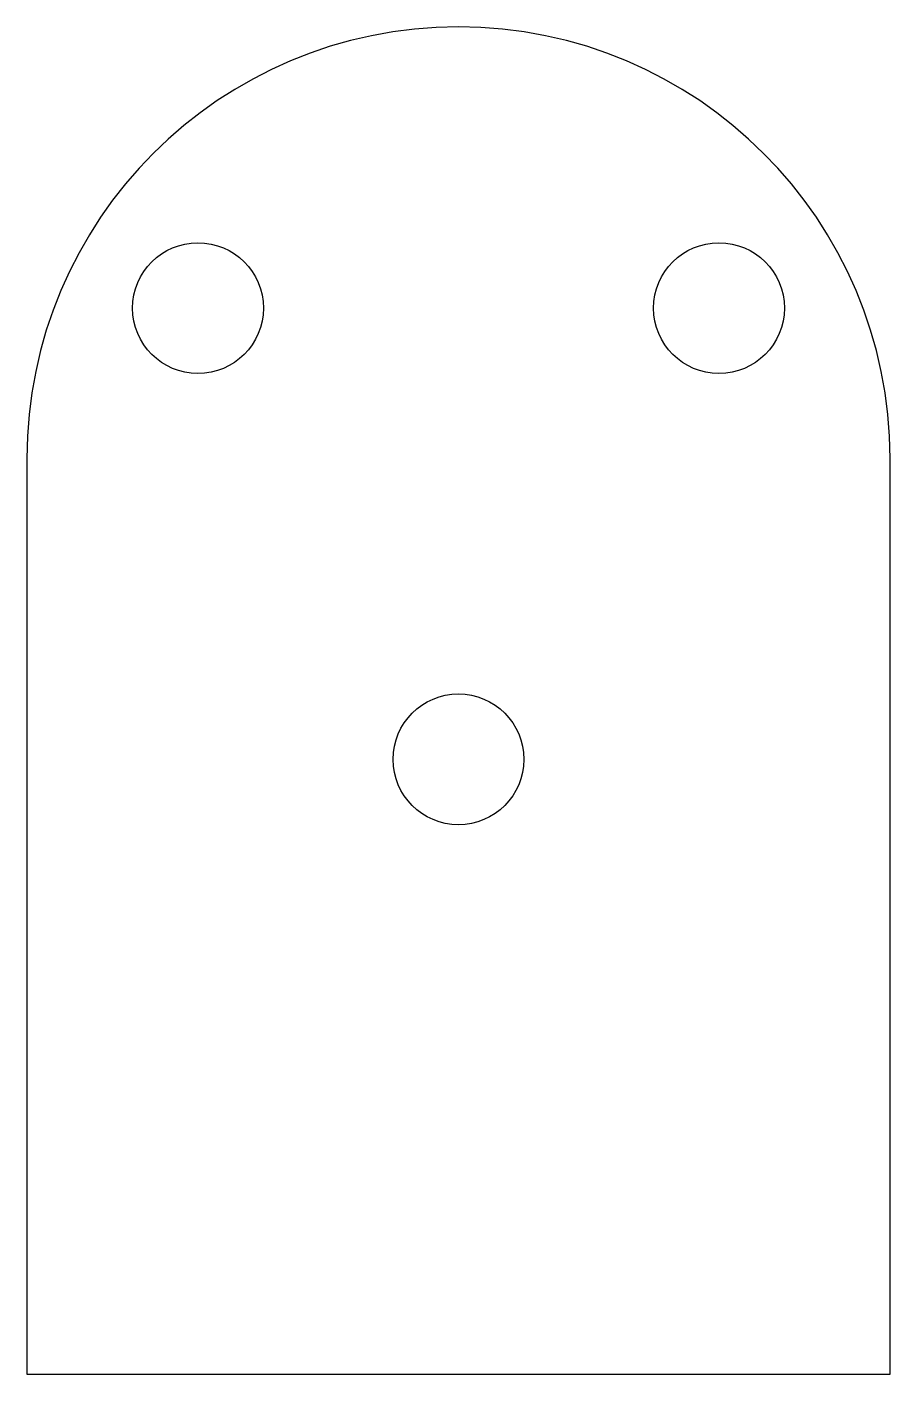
# Model space of a CAD drawing. Header units: millimetres. Extents: x 1.4 to 8, y 5 to 15.3.
import ezdxf

# ---------------------------------------------------------------- set-up
doc = ezdxf.new("R2010")
doc.units = ezdxf.units.MM

msp = doc.modelspace()

# ---------------------------------------------------------------- linework, layer by layer
at = {"color": 7, "linetype": 'Continuous', "lineweight": 25}
for p, q in [((1.394, 11.956), (1.394, 4.956)), ((7.994, 4.956), (7.994, 11.956)), ((1.394, 4.956), (7.994, 4.956))]:
    msp.add_line(p, q, dxfattribs=at)
for centre in [(2.702, 13.106), (6.686, 13.106), (4.694, 9.656)]:
    msp.add_circle(centre, 0.5, dxfattribs=at)
msp.add_arc((4.694, 11.956), 3.3, 0, 180, dxfattribs=at)

doc.saveas('drawing.dxf')
